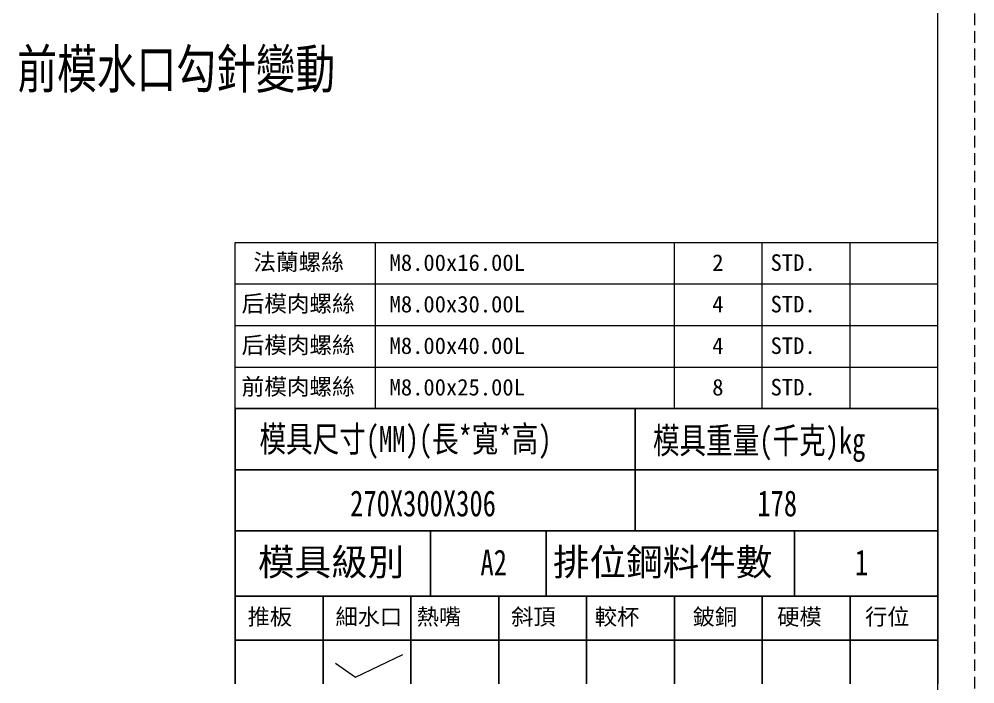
# Model space of a CAD drawing. Header units: millimetres. Extents: x 30214 to 31354, y -22640 to -21834.
# Drawn here: x 31039.3 to 31354.2, y -22454.7 to -22235.5 of the extents above; entities that cross this region are included whole.
import ezdxf

# ---------------------------------------------------------------- set-up
doc = ezdxf.new("R2010")
doc.units = ezdxf.units.MM
doc.header["$LTSCALE"] = 8
doc.linetypes.add('DASHED', pattern=[0.75, 0.5, -0.25])
doc.linetypes.add('HIDDEN', pattern=[0.375, 0.25, -0.125])
doc.layers.add('A', color=7, linetype='Continuous')
doc.layers.add('SCREW', color=52, linetype='HIDDEN')
doc.layers.add('dim', color=3, linetype='Continuous', lineweight=15)
doc.layers.add('MBOM-ASSIS-LAYER', color=71, linetype='Continuous', lineweight=9)
doc.styles.add('style1', font='mingliu.ttc', dxfattribs={"width": 0.75})
doc.styles.add('txt', font='txt.shx', dxfattribs={"width": 0.75, "height": 3.2})
doc.styles.add('新字体', font='KAIU.TTF', dxfattribs={"width": 0.75})

# ---------------------------------------------------------------- blocks, each defined once
blk = doc.blocks.new('20100617.142056')
at = {"layer": 'MBOM-ASSIS-LAYER', "linetype": 'DASHED'}
blk.add_line((0, 0), (0, 841), dxfattribs=at)
at = {"layer": 'MBOM-ASSIS-LAYER'}
blk.add_line((-12.7, 12.7), (-12.7, 828.3), dxfattribs=at)

msp = doc.modelspace()

# ---------------------------------------------------------------- linework, layer by layer
at = {"color": 0}
for p, q in [((31110.446, -22363.932), (31110.446, -22404.268)), ((31242.262, -22363.932), (31242.262, -22404.268)), ((31110.446, -22384.1), (31341.982, -22384.1))]:
    msp.add_line(p, q, dxfattribs=at)
for p, q in [((31110.446, -22363.932), (31341.982, -22363.932)), ((31110.446, -22363.932), (31291.441, -22363.932)), ((31341.982, -22363.932), (31341.982, -22404.268)), ((31110.446, -22425.758), (31341.982, -22425.758)), ((31110.446, -22425.758), (31110.446, -22454.7)), ((31139.388, -22425.758), (31139.388, -22454.7)), ((31168.33, -22425.758), (31168.33, -22454.7)), ((31197.272, -22425.758), (31197.272, -22454.7)), ((31226.214, -22425.758), (31226.214, -22454.7)), ((31255.156, -22425.758), (31255.156, -22454.7)), ((31284.098, -22425.758), (31284.098, -22454.7)), ((31313.04, -22425.758), (31313.04, -22454.7)), ((31341.982, -22440.229), (31110.446, -22440.229))]:
    msp.add_line(p, q)
at = {"layer": 'A'}
for p, q in [((31110.446, -22363.932), (31291.444, -22363.932)), ((31110.446, -22404.268), (31110.446, -22425.758)), ((31110.446, -22404.268), (31341.982, -22404.268)), ((31110.446, -22404.268), (31341.982, -22404.268)), ((31174.809, -22425.758), (31174.809, -22404.268)), ((31212.876, -22425.758), (31212.876, -22404.268)), ((31294.717, -22425.758), (31294.717, -22404.268)), ((31341.982, -22404.268), (31341.982, -22454.7)), ((31341.982, -22404.268), (31341.982, -22454.7)), ((31110.446, -22425.758), (31341.982, -22425.758))]:
    msp.add_line(p, q, dxfattribs=at)
at = {"layer": 'dim'}
for p, q in [((31150.061, -22452.528), (31165.675, -22445.039)), ((31143.46, -22447.831), (31150.061, -22452.528))]:
    msp.add_line(p, q, dxfattribs=at)
at = {"layer": 'MBOM-ASSIS-LAYER'}
for p, q in [((31110.446, -22363.932), (31110.446, -22309.157)), ((31110.446, -22309.157), (31341.982, -22309.157)), ((31156.705, -22363.932), (31156.705, -22309.157)), ((31255.156, -22363.932), (31255.156, -22309.157)), ((31284.098, -22363.932), (31284.098, -22309.157)), ((31313.04, -22363.932), (31313.04, -22309.157)), ((31110.446, -22322.851), (31341.982, -22322.851)), ((31110.446, -22336.545), (31341.982, -22336.545)), ((31110.446, -22350.238), (31341.982, -22350.238)), ((31110.446, -22363.932), (31341.982, -22363.932))]:
    msp.add_line(p, q, dxfattribs=at)

# ---------------------------------------------------------------- block references
at = {"layer": 'MBOM-ASSIS-LAYER', "xscale": 0.9590438128709551, "yscale": 0.9590438128709551, "zscale": 0.9590438128709551}
msp.add_blockref('20100617.142056', (31354.161, -22640.336), dxfattribs=at)

# ---------------------------------------------------------------- texts
at = {"layer": 'A', "style": 'style1'}
for s, height, p in [('模具級別', 8.8351, (31117.912, -22418.959)), ('排位鋼料件數', 8.8351, (31215.154, -22418.959)), ('推板', 5.3627, (31114.546, -22435.241)), ('細水口', 5.3627, (31143.488, -22435.241)), ('熱嘴', 5.3627, (31170.25, -22435.241)), ('斜頂', 5.3627, (31201.372, -22435.241)), ('較杯', 5.3627, (31228.953, -22435.241)), ('鈹銅', 5.3627, (31261.177, -22435.241)), ('硬模', 5.3627, (31289.032, -22435.241)), ('行位', 5.3627, (31317.979, -22435.241))]:
    msp.add_text(s, height=height, dxfattribs=at).set_placement(p)
at = {"layer": 'dim', "color": 6, "insert": (31038.649, -22245.553), "char_height": 12.8, "width": 122.97995, "attachment_point": 1, "style": 'txt'}
msp.add_mtext('{\\f新細明體|b0|i0|c136|p18;前模水口勾針變動}', dxfattribs=at)
at = {"layer": 'MBOM-ASSIS-LAYER', "color": 6, "style": '新字体', "width": 0.75}
for s, height, p in [('模具尺寸(MM)(長*寬*高)', 8.56051, (31118.435, -22378.223)), ('模具重量(千克)kg', 8.5605, (31248.07, -22378.743)), ('270X300X306', 8.56051, (31148.313, -22399.467)), ('178', 8.5605, (31282.478, -22399.467)), ('A2', 8.5605, (31191.246, -22418.959)), ('1', 8.561, (31314.612, -22418.959))]:
    msp.add_text(s, height=height, dxfattribs=at).set_placement(p)
at = {"layer": 'SCREW', "style": 'style1'}
for s, height, p in [('法蘭螺絲', 5.4623, (31116.431, -22318.338)), ('M8.00x16.00L', 5.46231, (31161.315, -22318.527)), ('2', 5.462, (31267.621, -22318.531)), ('STD.', 5.4623, (31286.842, -22318.527)), ('后模肉螺絲', 5.4623, (31112.566, -22332.036)), ('M8.00x30.00L', 5.46231, (31161.315, -22332.225)), ('4', 5.462, (31267.621, -22332.225)), ('STD.', 5.4623, (31286.842, -22332.225)), ('后模肉螺絲', 5.4623, (31112.566, -22345.73)), ('M8.00x40.00L', 5.46231, (31161.315, -22345.919)), ('4', 5.462, (31267.621, -22345.919)), ('STD.', 5.4623, (31286.842, -22345.919)), ('前模肉螺絲', 5.4623, (31112.566, -22359.42)), ('M8.00x25.00L', 5.46231, (31161.315, -22359.609)), ('8', 5.462, (31267.621, -22359.613)), ('STD.', 5.4623, (31286.842, -22359.609))]:
    msp.add_text(s, height=height, dxfattribs=at).set_placement(p)

doc.saveas('drawing.dxf')
